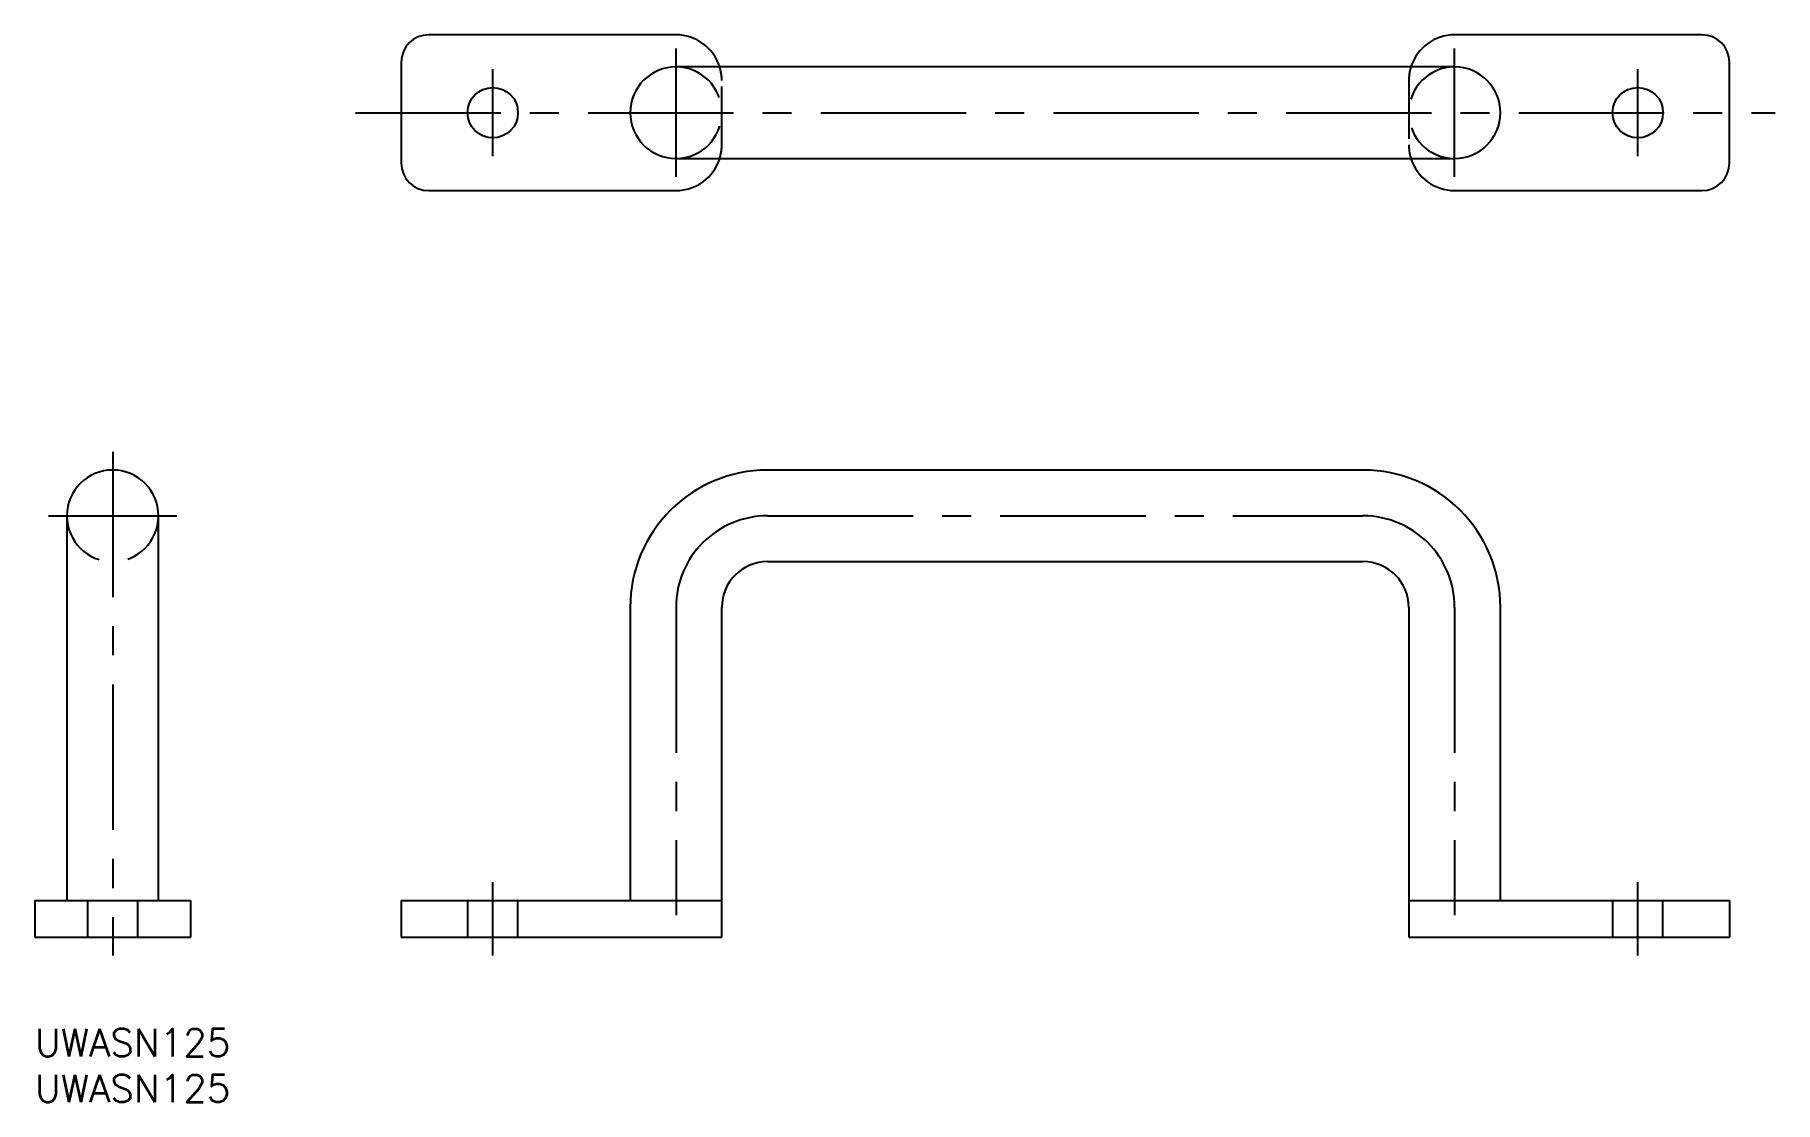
# Model space of a CAD drawing. Extents: x 0 to 190, y -8 to 109.
import ezdxf

# ---------------------------------------------------------------- set-up
doc = ezdxf.new("R2010")
doc.units = 0
doc.header["$LTSCALE"] = 0.5
doc.linetypes.add('CENTER', pattern=[50.8, 31.75, -6.35, 6.35, -6.35])
doc.linetypes.add('DASHED', pattern=[19.05, 12.7, -6.35])
for name, color, linetype in [('MSM_CENTER', 1, 'CENTER'), ('MSM_CONTINUOUS', 7, 'CONTINUOUS'), ('MSM_DASHED', 4, 'DASHED'), ('MSM_PART_NUMBER', 7, 'CONTINUOUS')]:
    doc.layers.add(name, color=color, linetype=linetype)
doc.styles.get("Standard").update_dxf_attribs({"font": 'txt.shx', "height": 3, "bigfont": 'bigfont.shx'})

msp = doc.modelspace()

# ---------------------------------------------------------------- linework, layer by layer
at = {"layer": 'MSM_CENTER'}
for p, q in [((70, 93), (70, 107)), ((155, 93), (155, 107)), ((50, 95.25), (50, 104.75)), ((175, 95.25), (175, 104.75)), ((35, 100), (190, 100)), ((8.5, 63), (8.5, 8)), ((1.5, 56), (15.5, 56)), ((80, 56), (145, 56)), ((70, 46), (70, 12.4)), ((155, 46), (155, 12.4)), ((50, 8), (50, 16)), ((175, 8), (175, 16))]:
    msp.add_line(p, q, dxfattribs=at)
for centre, start, end in [((80, 46), 90, 180), ((145, 46), 0, 90)]:
    msp.add_arc(centre, 10, start, end, dxfattribs=at)
at = {"layer": 'MSM_CONTINUOUS'}
for p, q in [((70, 108.5), (43, 108.5)), ((182, 108.5), (155, 108.5)), ((40, 105.5), (40, 94.5)), ((155, 105), (70, 105)), ((185, 94.5), (185, 105.5)), ((70, 95), (155, 95)), ((43, 91.5), (70, 91.5)), ((155, 91.5), (182, 91.5)), ((145, 61), (80, 61)), ((3.5, 56), (3.5, 14)), ((13.5, 14), (13.5, 56)), ((80, 51), (145, 51)), ((65, 46), (65, 14)), ((75, 10), (75, 46)), ((150, 46), (150, 10)), ((160, 14), (160, 46)), ((0, 14), (0, 10)), ((0, 14), (17, 14)), ((17, 14), (17, 10)), ((40, 14), (75, 14)), ((40, 14), (40, 10)), ((150, 14), (185, 14)), ((185, 14), (185, 10)), ((0, 10), (17, 10)), ((40, 10), (75, 10)), ((150, 10), (185, 10))]:
    msp.add_line(p, q, dxfattribs=at)
for centre in [(50, 100), (175, 100)]:
    msp.add_circle(centre, 2.75, dxfattribs=at)
for centre, radius, start, end in [((43, 105.5), 3, 90, 180), ((70, 103.5), 5, 17.4576, 90), ((155, 103.5), 5, 90, 162.5424), ((182, 105.5), 3, 0, 90), ((70, 100), 5, 90, 270), ((155, 100), 5, 270, 90), ((70, 96.5), 5, 270, 342.5424), ((155, 96.5), 5, 197.4576, 270), ((43, 94.5), 3, 180, 270), ((182, 94.5), 3, 270, 360), ((8.5, 56), 5, 0, 180), ((80, 46), 15, 90, 180), ((145, 46), 15, 0, 90), ((80, 46), 5, 90, 180), ((145, 46), 5, 360, 90)]:
    msp.add_arc(centre, radius, start, end, dxfattribs=at)
at = {"layer": 'MSM_DASHED'}
for p, q in [((75, 96.5), (75, 103.5)), ((150, 103.5), (150, 96.5)), ((5.75, 14), (5.75, 10)), ((11.25, 10), (11.25, 14)), ((47.25, 14), (47.25, 10)), ((52.75, 10), (52.75, 14)), ((172.25, 14), (172.25, 10)), ((177.75, 10), (177.75, 14))]:
    msp.add_line(p, q, dxfattribs=at)
for centre, start, end in [((70, 100), 270, 90), ((70, 103.5), 360, 17.4576), ((155, 103.5), 162.5424, 180), ((155, 100), 90, 270), ((70, 96.5), 342.5424, 0), ((155, 96.5), 180, 197.4576), ((8.5, 56), 180, 0)]:
    msp.add_arc(centre, 5, start, end, dxfattribs=at)

# ---------------------------------------------------------------- texts
at = {"layer": 'MSM_PART_NUMBER'}
for p in [(0, -3), (0, -8)]:
    msp.add_text('UWASN125', height=3, dxfattribs=at).set_placement(p)

doc.saveas('drawing.dxf')
